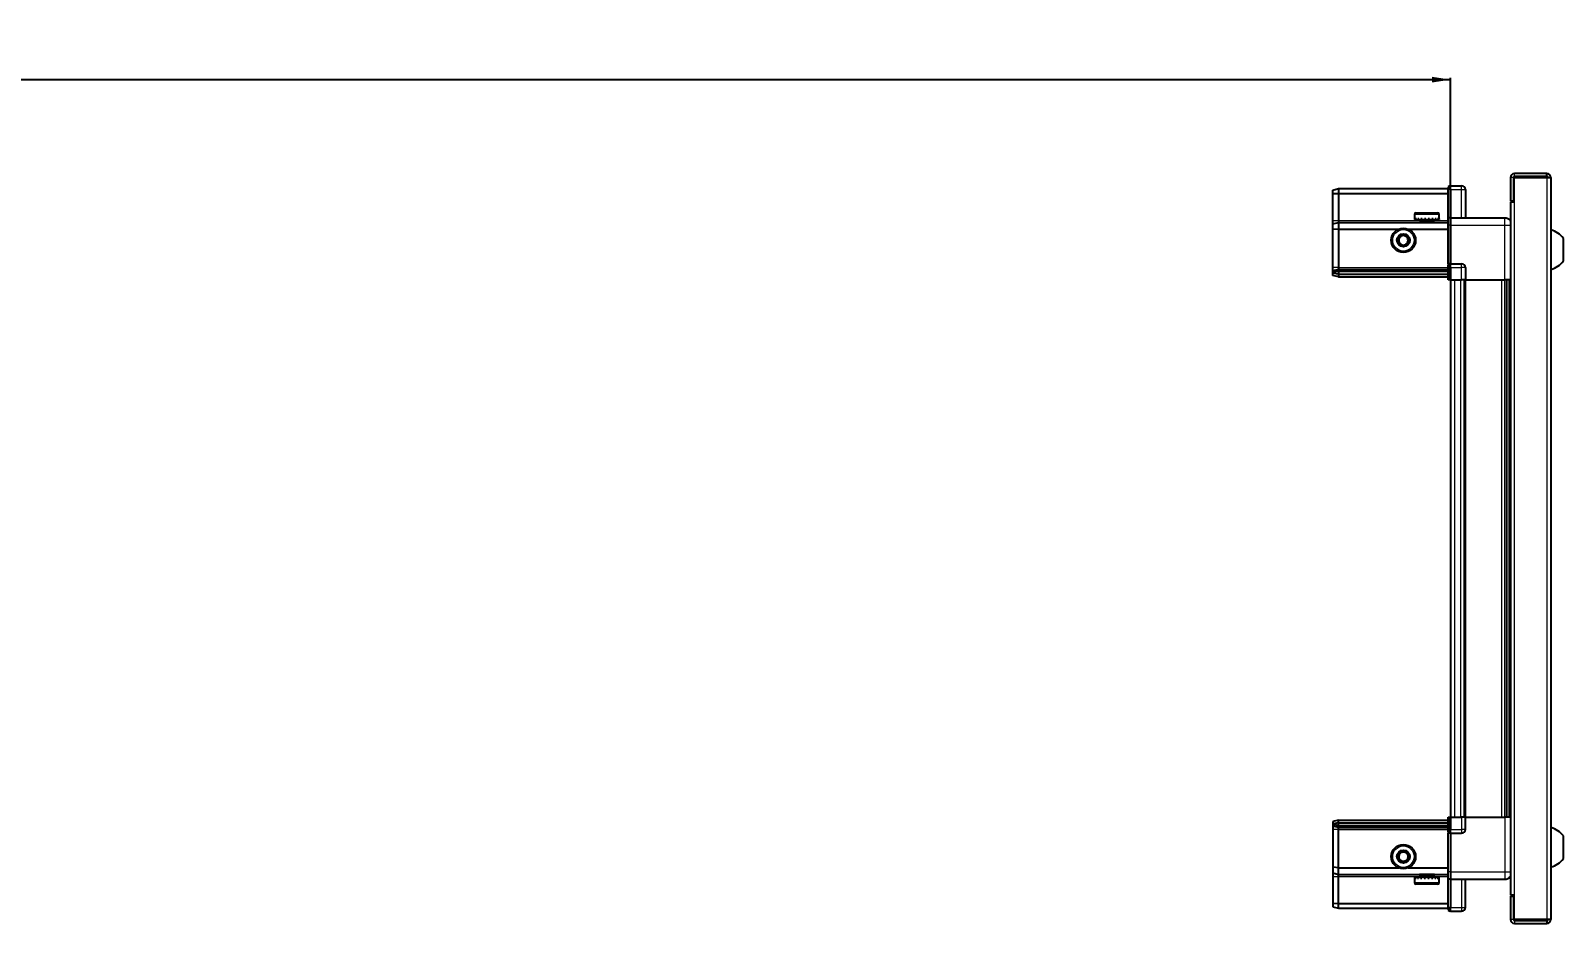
# Model space of a CAD drawing. Header units: millimetres. Extents: x 1021 to 4016, y -989 to 1486.
# Drawn here: x 2640 to 3455, y 943 to 1418 of the extents above; entities that cross this region are included whole.
import ezdxf

# ---------------------------------------------------------------- set-up
doc = ezdxf.new("R2010")
doc.units = ezdxf.units.MM
doc.layers.add('FORMAT', color=7, linetype='Continuous')
doc.styles.add('SLDTEXTSTYLE0', font='TXT', dxfattribs={"width": 0.75})
doc.dimstyles.new('SLDDIMSTYLE0', dxfattribs={"dimtxt": 20, "dimasz": 10, "dimexe": 0, "dimexo": 0.0625, "dimgap": 5, "dimtad": 2, "dimdec": 1, "dimrnd": 1e-09, "dimzin": 12, "dimdsep": 46, "dimtxsty": 'SLDTEXTSTYLE0', "dimsah": 1, "dimcen": 0.09, "dimadec": 0, "dimazin": 3, "dimtfac": 1, "dimtofl": 0, "dimtmove": 0, "dimatfit": 3, "dimfxl": 0, "dimfrac": 2, "dimtolj": 1, "dimtzin": 12, "dimarcsym": 0})

# ---------------------------------------------------------------- blocks, each defined once
blk = doc.blocks.new('_D_4')
at = {"layer": 'FORMAT'}
for p, q in [((1695.13, 1285.67), (1695.13, 1393.16)), ((1695.13, 1392.16), (3395.13, 1392.16)), ((3395.13, 1285.67), (3395.13, 1393.16))]:
    blk.add_line(p, q, dxfattribs=at)
for points in [[(1695.13, 1392.16), (1705.13, 1390.63), (1705.13, 1393.7)], [(3395.13, 1392.16), (3385.13, 1393.7), (3385.13, 1390.63)]]:
    blk.add_solid(points, dxfattribs=at)
at = {"layer": 'FORMAT', "insert": (2515.58, 1417.95), "char_height": 20, "attachment_point": 1, "style": 'SLDTEXTSTYLE0'}
blk.add_mtext('1700', dxfattribs=at)

msp = doc.modelspace()

# ---------------------------------------------------------------- linework, layer by layer
at = {"color": 7, "linetype": 'Continuous', "lineweight": 25}
for p, q in [((3426.98, 1340.06), (3426.98, 1327.66)), ((3428.48, 1340.06), (3428.48, 1327.66)), ((3428.98, 1327.16), (3428.98, 1340.06)), ((3428.98, 1340.06), (3446.38, 1340.06)), ((3446.38, 1342.16), (3429.08, 1342.16)), ((3446.38, 1340.66), (3429.08, 1340.66)), ((3446.38, 1340.66), (3446.38, 1342.16)), ((3446.38, 1340.06), (3448.48, 1340.06)), ((3448.48, 1340.06), (3448.48, 945.26)), ((3332.48, 1333.36), (3335.48, 1334.16)), ((3332.48, 1331.51), (3332.48, 1333.36)), ((3332.48, 1331.51), (3335.48, 1331.66)), ((3332.48, 1317.16), (3332.48, 1331.51)), ((3335.48, 1334.16), (3335.48, 1331.66)), ((3335.48, 1334.16), (3393.78, 1334.16)), ((3335.48, 1331.66), (3335.48, 1317.16)), ((3335.48, 1331.66), (3393.78, 1331.66)), ((3394.65, 1335.66), (3393.78, 1335.16)), ((3394.65, 1335.66), (3393.78, 1335.16)), ((3393.78, 1335.16), (3393.78, 1333.66)), ((3393.78, 1318.86), (3393.78, 1333.66)), ((3394.98, 1335.66), (3394.65, 1335.66)), ((3394.98, 1335.66), (3394.65, 1335.66)), ((3394.98, 1335.66), (3394.98, 1335.66)), ((3394.98, 1333.66), (3394.98, 1335.66)), ((3394.98, 1335.66), (3400.98, 1335.66)), ((3394.98, 1333.66), (3394.98, 1318.86)), ((3402.98, 1333.66), (3402.98, 1318.66)), ((3376.78, 1321.36), (3388.18, 1321.36)), ((3426.88, 1327.16), (3426.88, 958.16)), ((3426.88, 1327.16), (3428.98, 1327.16)), ((3426.98, 1327.66), (3428.48, 1327.66)), ((3332.48, 1315.36), (3332.48, 1317.16)), ((3332.48, 1315.36), (3335.48, 1316.16)), ((3332.48, 1312.33), (3332.48, 1315.36)), ((3335.48, 1317.16), (3335.48, 1316.16)), ((3335.48, 1316.16), (3335.48, 1312.66)), ((3335.48, 1316.16), (3393.78, 1316.16)), ((3375.98, 1320.56), (3375.98, 1317.66)), ((3375.98, 1317.66), (3376.02, 1317.66)), ((3376.14, 1318.16), (3376.02, 1318.16)), ((3376.02, 1318.16), (3376.02, 1317.66)), ((3376.02, 1317.66), (3376.14, 1317.66)), ((3376.14, 1318.16), (3376.14, 1317.66)), ((3376.14, 1317.66), (3376.55, 1317.66)), ((3376.89, 1318.16), (3376.55, 1318.16)), ((3376.55, 1318.16), (3376.55, 1317.66)), ((3376.55, 1317.66), (3376.89, 1317.66)), ((3376.89, 1318.16), (3376.89, 1317.66)), ((3376.89, 1317.66), (3377.66, 1317.66)), ((3378.19, 1318.16), (3377.66, 1318.16)), ((3377.66, 1318.16), (3377.66, 1317.66)), ((3377.66, 1317.66), (3378.19, 1317.66)), ((3378.08, 1317.66), (3378.08, 1317.56)), ((3378.08, 1317.56), (3386.88, 1317.56)), ((3378.19, 1318.16), (3378.19, 1317.66)), ((3378.19, 1317.66), (3379.25, 1317.66)), ((3378.48, 1317.16), (3379.17, 1316.68)), ((3378.48, 1317.16), (3386.48, 1317.16)), ((3379.17, 1316.68), (3378.48, 1316.2)), ((3378.48, 1316.2), (3378.48, 1316.16)), ((3378.48, 1316.2), (3386.48, 1316.2)), ((3379.17, 1316.68), (3385.79, 1316.68)), ((3379.91, 1318.16), (3379.25, 1318.16)), ((3379.25, 1318.16), (3379.25, 1317.66)), ((3379.25, 1317.66), (3379.91, 1317.66)), ((3379.91, 1318.16), (3379.91, 1317.66)), ((3379.91, 1317.66), (3381.15, 1317.66)), ((3381.88, 1318.16), (3381.15, 1318.16)), ((3381.15, 1318.16), (3381.15, 1317.66)), ((3381.15, 1317.66), (3381.58, 1317.66)), ((3381.58, 1318.16), (3381.58, 1317.66)), ((3381.88, 1318.16), (3381.88, 1317.66)), ((3381.88, 1317.66), (3383.18, 1317.66)), ((3383.9, 1318.16), (3383.18, 1318.16)), ((3383.18, 1318.16), (3383.18, 1317.66)), ((3383.45, 1318.16), (3383.45, 1317.66)), ((3383.45, 1317.66), (3383.9, 1317.66)), ((3383.9, 1318.16), (3383.9, 1317.66)), ((3383.9, 1317.66), (3385.14, 1317.66)), ((3385.8, 1318.16), (3385.14, 1318.16)), ((3385.14, 1318.16), (3385.14, 1317.66)), ((3385.14, 1317.66), (3385.8, 1317.66)), ((3385.79, 1316.68), (3386.48, 1317.16)), ((3386.48, 1316.2), (3385.79, 1316.68)), ((3385.8, 1318.16), (3385.8, 1317.66)), ((3385.8, 1317.66), (3386.84, 1317.66)), ((3386.48, 1316.16), (3386.48, 1316.2)), ((3387.36, 1318.16), (3386.84, 1318.16)), ((3386.84, 1318.16), (3386.84, 1317.66)), ((3386.84, 1317.66), (3387.36, 1317.66)), ((3386.88, 1317.56), (3386.88, 1317.66)), ((3387.36, 1318.16), (3387.36, 1317.66)), ((3387.36, 1317.66), (3388.12, 1317.66)), ((3388.45, 1318.16), (3388.12, 1318.16)), ((3388.12, 1318.16), (3388.12, 1317.66)), ((3388.12, 1317.66), (3388.45, 1317.66)), ((3388.45, 1318.16), (3388.45, 1317.66)), ((3388.45, 1317.66), (3388.84, 1317.66)), ((3388.95, 1318.16), (3388.84, 1318.16)), ((3388.84, 1318.16), (3388.84, 1317.66)), ((3388.84, 1317.66), (3388.95, 1317.66)), ((3388.95, 1318.16), (3388.95, 1317.66)), ((3388.95, 1317.66), (3388.98, 1317.66)), ((3388.98, 1317.66), (3388.98, 1320.56)), ((3393.78, 1318.66), (3393.78, 1318.86)), ((3394.98, 1318.66), (3393.78, 1318.66)), ((3393.78, 1314.66), (3393.78, 1318.66)), ((3393.78, 1294.36), (3393.78, 1314.66)), ((3394.98, 1318.86), (3394.98, 1318.66)), ((3394.98, 1318.66), (3394.98, 1314.66)), ((3394.98, 1318.66), (3423.98, 1318.66)), ((3394.98, 1314.66), (3394.98, 1294.36)), ((3335.48, 1312.66), (3332.48, 1312.33)), ((3332.48, 1292.16), (3332.48, 1312.33)), ((3335.48, 1312.66), (3335.48, 1292.16)), ((3335.48, 1312.66), (3367.48, 1312.66)), ((3372.48, 1312.66), (3393.78, 1312.66)), ((3455.08, 1295.66), (3455.08, 1307.66)), ((3332.48, 1290.36), (3332.48, 1292.16)), ((3335.48, 1291.16), (3332.48, 1290.36)), ((3332.48, 1289.62), (3332.48, 1290.36)), ((3335.48, 1290.16), (3332.48, 1289.62)), ((3332.48, 1289.12), (3332.48, 1289.62)), ((3335.48, 1288.66), (3332.48, 1289.12)), ((3332.48, 1287.97), (3332.48, 1289.12)), ((3335.48, 1292.16), (3335.48, 1291.16)), ((3335.48, 1291.16), (3335.48, 1290.16)), ((3335.48, 1291.16), (3393.78, 1291.16)), ((3335.48, 1290.16), (3393.78, 1290.16)), ((3335.48, 1290.16), (3335.48, 1288.66)), ((3335.48, 1288.66), (3335.48, 1287.16)), ((3335.48, 1288.66), (3393.78, 1288.66)), ((3393.78, 1294.16), (3393.78, 1294.36)), ((3394.98, 1294.16), (3393.78, 1294.16)), ((3393.78, 1294.16), (3393.78, 1293.49)), ((3393.78, 1285.66), (3393.78, 1293.49)), ((3394.65, 1292.16), (3394.65, 1285.66)), ((3394.98, 1294.36), (3394.98, 1294.16)), ((3394.98, 1292.16), (3394.98, 1294.16)), ((3394.98, 1294.16), (3400.98, 1294.16)), ((3394.98, 1292.16), (3394.98, 1294.16)), ((3394.98, 1292.16), (3394.98, 1285.66)), ((3402.98, 1292.16), (3402.98, 1285.66)), ((3335.48, 1287.16), (3332.48, 1287.97)), ((3335.48, 1287.16), (3393.78, 1287.16)), ((3394.65, 1285.66), (3393.78, 1285.66)), ((3394.98, 1285.66), (3394.65, 1285.66)), ((3394.98, 1285.66), (3400.98, 1285.66)), ((3395.13, 1285.66), (3395.13, 999.66)), ((3402.98, 1285.66), (3400.98, 1285.66)), ((3402.33, 1285.66), (3402.33, 999.66)), ((3402.98, 1285.66), (3423.98, 1285.66)), ((3425.01, 999.66), (3425.01, 1285.66)), ((3425.04, 999.66), (3425.04, 1285.66)), ((3426.83, 1285.66), (3426.83, 999.66)), ((3335.48, 998.16), (3332.48, 997.36)), ((3332.48, 997.36), (3332.48, 996.21)), ((3335.48, 996.66), (3332.48, 996.21)), ((3332.48, 996.21), (3332.48, 995.71)), ((3335.48, 995.16), (3332.48, 995.71)), ((3332.48, 995.71), (3332.48, 994.97)), ((3335.48, 994.16), (3332.48, 994.97)), ((3332.48, 994.97), (3332.48, 993.16)), ((3335.48, 996.66), (3335.48, 998.16)), ((3335.48, 998.16), (3393.78, 998.16)), ((3335.48, 995.16), (3335.48, 996.66)), ((3335.48, 996.66), (3393.78, 996.66)), ((3335.48, 995.16), (3393.78, 995.16)), ((3335.48, 994.16), (3335.48, 995.16)), ((3393.78, 991.84), (3393.78, 999.66)), ((3393.78, 999.66), (3394.65, 999.66)), ((3394.65, 999.66), (3394.65, 999.66)), ((3394.65, 999.66), (3394.65, 993.16)), ((3394.98, 999.66), (3394.65, 999.66)), ((3394.98, 999.66), (3394.98, 993.16)), ((3394.98, 999.66), (3394.98, 999.66)), ((3394.98, 999.66), (3394.98, 993.16)), ((3394.98, 999.66), (3400.98, 999.66)), ((3402.98, 999.66), (3400.98, 999.66)), ((3402.98, 993.16), (3402.98, 999.66)), ((3402.98, 999.66), (3423.98, 999.66)), ((3332.48, 993.16), (3332.48, 973)), ((3335.48, 994.16), (3393.78, 994.16)), ((3335.48, 993.16), (3335.48, 994.16)), ((3335.48, 972.66), (3335.48, 993.16)), ((3393.78, 991.84), (3393.78, 991.16)), ((3394.98, 991.16), (3393.78, 991.16)), ((3393.78, 990.96), (3393.78, 991.16)), ((3393.78, 970.66), (3393.78, 990.96)), ((3394.98, 991.16), (3394.98, 993.16)), ((3394.98, 991.16), (3394.98, 990.96)), ((3394.98, 991.16), (3400.98, 991.16)), ((3394.98, 990.96), (3394.98, 970.66)), ((3455.08, 977.66), (3455.08, 989.66)), ((3335.48, 972.66), (3332.48, 973)), ((3332.48, 973), (3332.48, 969.97)), ((3335.48, 972.66), (3367.48, 972.66)), ((3335.48, 969.16), (3335.48, 972.66)), ((3372.48, 972.66), (3393.78, 972.66)), ((3393.78, 966.66), (3393.78, 970.66)), ((3394.98, 970.66), (3394.98, 966.66)), ((3332.48, 969.97), (3335.48, 969.16)), ((3332.48, 969.97), (3332.48, 968.16)), ((3332.48, 968.16), (3332.48, 953.82)), ((3335.48, 969.16), (3393.78, 969.16)), ((3335.48, 968.16), (3335.48, 969.16)), ((3335.48, 953.66), (3335.48, 968.16)), ((3375.98, 967.66), (3375.98, 964.76)), ((3376, 967.66), (3375.98, 967.66)), ((3376, 967.16), (3376, 967.66)), ((3376.1, 967.66), (3376, 967.66)), ((3376, 967.16), (3376.1, 967.16)), ((3376.1, 967.16), (3376.1, 967.66)), ((3376.47, 967.66), (3376.1, 967.66)), ((3376.47, 967.16), (3376.47, 967.66)), ((3376.79, 967.66), (3376.47, 967.66)), ((3376.47, 967.16), (3376.79, 967.16)), ((3388.18, 963.96), (3376.78, 963.96)), ((3376.79, 967.16), (3376.79, 967.66)), ((3377.53, 967.66), (3376.79, 967.66)), ((3377.53, 967.16), (3377.53, 967.66)), ((3378.04, 967.66), (3377.53, 967.66)), ((3377.53, 967.16), (3378.04, 967.16)), ((3378.04, 967.16), (3378.04, 967.66)), ((3379.07, 967.66), (3378.04, 967.66)), ((3378.08, 967.76), (3378.08, 967.66)), ((3386.88, 967.76), (3378.08, 967.76)), ((3378.48, 969.16), (3378.48, 969.13)), ((3378.48, 969.13), (3379.17, 968.65)), ((3386.48, 969.13), (3378.48, 969.13)), ((3379.17, 968.65), (3378.48, 968.16)), ((3386.48, 968.16), (3378.48, 968.16)), ((3379.07, 967.16), (3379.07, 967.66)), ((3379.72, 967.66), (3379.07, 967.66)), ((3379.07, 967.16), (3379.72, 967.16)), ((3385.79, 968.65), (3379.17, 968.65)), ((3379.72, 967.16), (3379.72, 967.66)), ((3380.95, 967.66), (3379.72, 967.66)), ((3380.95, 967.16), (3380.95, 967.66)), ((3381.44, 967.66), (3380.95, 967.66)), ((3380.95, 967.16), (3381.68, 967.16)), ((3381.44, 967.16), (3381.44, 967.66)), ((3381.68, 967.16), (3381.68, 967.66)), ((3382.98, 967.66), (3381.68, 967.66)), ((3382.98, 967.16), (3382.98, 967.66)), ((3382.98, 967.16), (3383.71, 967.16)), ((3383.31, 967.16), (3383.31, 967.66)), ((3383.71, 967.66), (3383.31, 967.66)), ((3383.71, 967.16), (3383.71, 967.66)), ((3384.95, 967.66), (3383.71, 967.66)), ((3384.95, 967.16), (3384.95, 967.66)), ((3385.62, 967.66), (3384.95, 967.66)), ((3384.95, 967.16), (3385.62, 967.16)), ((3385.62, 967.16), (3385.62, 967.66)), ((3386.69, 967.66), (3385.62, 967.66)), ((3385.79, 968.65), (3386.48, 969.13)), ((3386.48, 968.16), (3385.79, 968.65)), ((3386.48, 969.13), (3386.48, 969.16)), ((3386.69, 967.16), (3386.69, 967.66)), ((3387.23, 967.66), (3386.69, 967.66)), ((3386.69, 967.16), (3387.23, 967.16)), ((3386.88, 967.66), (3386.88, 967.76)), ((3387.23, 967.16), (3387.23, 967.66)), ((3388.02, 967.66), (3387.23, 967.66)), ((3388.02, 967.16), (3388.02, 967.66)), ((3388.37, 967.66), (3388.02, 967.66)), ((3388.02, 967.16), (3388.37, 967.16)), ((3388.37, 967.16), (3388.37, 967.66)), ((3388.8, 967.66), (3388.37, 967.66)), ((3388.8, 967.16), (3388.8, 967.66)), ((3388.93, 967.66), (3388.8, 967.66)), ((3388.8, 967.16), (3388.93, 967.16)), ((3388.93, 967.16), (3388.93, 967.66)), ((3388.98, 967.66), (3388.93, 967.66)), ((3388.98, 964.76), (3388.98, 967.66)), ((3394.98, 966.66), (3393.78, 966.66)), ((3393.78, 966.46), (3393.78, 966.66)), ((3393.78, 951.66), (3393.78, 966.46)), ((3394.98, 966.66), (3394.98, 966.46)), ((3394.98, 966.66), (3423.98, 966.66)), ((3394.98, 966.46), (3394.98, 951.66)), ((3394.98, 966.46), (3394.98, 951.66)), ((3402.98, 951.66), (3402.98, 966.66)), ((3428.98, 958.16), (3426.88, 958.16)), ((3426.98, 957.66), (3426.98, 945.26)), ((3426.98, 957.66), (3428.48, 957.66)), ((3428.48, 957.66), (3428.48, 945.26)), ((3428.98, 945.26), (3428.98, 958.16)), ((3332.48, 953.82), (3335.48, 953.66)), ((3332.48, 953.82), (3332.48, 951.97)), ((3332.48, 951.97), (3335.48, 951.16)), ((3335.48, 953.66), (3393.78, 953.66)), ((3335.48, 951.16), (3335.48, 953.66)), ((3335.48, 951.16), (3393.78, 951.16)), ((3393.78, 951.66), (3393.78, 950.16)), ((3393.78, 950.16), (3394.65, 949.66)), ((3394.98, 949.66), (3394.65, 949.66)), ((3394.98, 949.66), (3394.98, 951.66)), ((3394.98, 949.66), (3400.98, 949.66)), ((3446.38, 945.26), (3428.98, 945.26)), ((3429.08, 944.66), (3446.38, 944.66)), ((3429.08, 943.16), (3446.38, 943.16)), ((3448.48, 945.26), (3446.38, 945.26)), ((3446.38, 944.66), (3446.38, 943.16))]:
    msp.add_line(p, q, dxfattribs=at)
at = {"color": 8, "linetype": 'Continuous', "lineweight": 18}
for p, q in [((3428.48, 1340.06), (3426.98, 1340.06)), ((3429.08, 1340.66), (3429.08, 1342.16)), ((3446.38, 1340.06), (3446.38, 945.26)), ((3394.98, 1333.66), (3393.78, 1333.66)), ((3394.98, 1333.66), (3400.98, 1333.66)), ((3400.98, 1333.66), (3400.98, 1335.66)), ((3400.98, 1333.66), (3402.98, 1333.66)), ((3400.98, 1318.66), (3400.98, 1333.66)), ((3428.98, 1327.16), (3428.98, 958.16)), ((3332.48, 1317.16), (3335.48, 1317.16)), ((3335.48, 1317.16), (3378.48, 1317.16)), ((3375.98, 1320.56), (3388.98, 1320.56)), ((3386.48, 1317.16), (3393.78, 1317.16)), ((3393.78, 1318.86), (3394.98, 1318.86)), ((3394.98, 1314.66), (3393.78, 1314.66)), ((3394.98, 1314.66), (3423.98, 1314.66)), ((3423.98, 1285.66), (3423.98, 1314.66)), ((3335.48, 1292.16), (3332.48, 1292.16)), ((3335.48, 1292.16), (3393.78, 1292.16)), ((3393.78, 1294.36), (3394.98, 1294.36)), ((3394.98, 1292.16), (3394.65, 1292.16)), ((3394.98, 1292.16), (3400.98, 1292.16)), ((3400.98, 1292.16), (3400.98, 1294.16)), ((3402.98, 1292.16), (3400.98, 1292.16)), ((3400.98, 1285.66), (3400.98, 1292.16)), ((3397.13, 1285.66), (3397.13, 999.66)), ((3400.33, 1285.66), (3400.33, 999.66)), ((3402.98, 1285.66), (3402.98, 999.66)), ((3422.39, 999.66), (3422.39, 1285.66)), ((3423.8, 1285.66), (3423.8, 999.66)), ((3426.25, 999.66), (3426.25, 1285.66)), ((3394.98, 999.66), (3394.65, 999.66)), ((3400.98, 999.66), (3400.98, 993.16)), ((3423.98, 999.66), (3423.98, 970.66)), ((3335.48, 993.16), (3332.48, 993.16)), ((3335.48, 993.16), (3393.78, 993.16)), ((3394.98, 990.96), (3393.78, 990.96)), ((3394.98, 993.16), (3394.65, 993.16)), ((3394.98, 993.16), (3400.98, 993.16)), ((3402.98, 993.16), (3400.98, 993.16)), ((3400.98, 993.16), (3400.98, 991.16)), ((3394.98, 970.66), (3393.78, 970.66)), ((3394.98, 970.66), (3423.98, 970.66)), ((3332.48, 968.16), (3335.48, 968.16)), ((3335.48, 968.16), (3378.48, 968.16)), ((3388.98, 964.76), (3375.98, 964.76)), ((3386.48, 968.16), (3393.78, 968.16)), ((3394.98, 966.46), (3393.78, 966.46)), ((3400.98, 966.66), (3400.98, 951.66)), ((3394.98, 951.66), (3393.78, 951.66)), ((3394.98, 951.66), (3400.98, 951.66)), ((3400.98, 951.66), (3402.98, 951.66)), ((3400.98, 951.66), (3400.98, 949.66)), ((3428.48, 945.26), (3426.98, 945.26)), ((3429.08, 944.66), (3429.08, 943.16))]:
    msp.add_line(p, q, dxfattribs=at)
at = {"color": 7, "linetype": 'Continuous', "lineweight": 25}
for centre, radius in [((3369.98, 1306.66), 6.5), ((3369.98, 1306.66), 3.46), ((3369.98, 978.66), 6.5), ((3369.98, 978.66), 3.46)]:
    msp.add_circle(centre, radius, dxfattribs=at)
at = {"color": 8, "linetype": 'Continuous', "lineweight": 18}
for centre in [(3369.98, 1306.66), (3369.98, 978.66)]:
    msp.add_circle(centre, 5.7, dxfattribs=at)
at = {"color": 7, "linetype": 'Continuous', "lineweight": 25}
for centre, radius, start, end in [((3429.08, 1340.06), 2.1, 90, 180), ((3429.08, 1340.06), 0.6, 90, 180), ((3446.38, 1340.06), 2.1, 0, 90), ((3446.38, 1340.06), 0.6, 0, 90), ((3400.98, 1333.66), 2, 360, 90), ((3376.78, 1320.56), 0.8, 90, 180), ((3388.18, 1320.56), 0.8, 0, 90), ((3378.08, 1317.16), 0.4, 0, 90), ((3386.88, 1317.16), 0.4, 90, 180), ((3369.98, 1306.66), 2.5, 120.74103, 180.74103), ((3369.98, 1306.66), 2.5, 180.74103, 240.74103), ((3369.98, 1306.66), 2.5, 60.74103, 120.74103), ((3369.98, 1306.66), 2.5, 0.74103, 60.74103), ((3369.98, 1306.66), 2.5, 300.74103, 0.74103), ((3445.46, 1300.64), 11.91, 36.1266, 75.29965), ((3369.98, 1306.66), 2.5, 240.74103, 300.74103), ((3400.98, 1292.16), 2, 0, 90), ((3445.46, 1302.69), 11.91, 284.70035, 323.8734), ((3400.98, 993.16), 2, 270, 0), ((3445.46, 982.64), 11.91, 36.1266, 75.29965), ((3369.98, 978.66), 2.5, 155.91157, 215.91157), ((3369.98, 978.66), 2.5, 95.91157, 155.91157), ((3369.98, 978.66), 2.5, 35.91157, 95.91157), ((3369.98, 978.66), 2.5, 335.91157, 35.91157), ((3369.98, 978.66), 2.5, 215.91157, 275.91157), ((3369.98, 978.66), 2.5, 275.91157, 335.91157), ((3445.46, 984.69), 11.91, 284.70035, 323.8734), ((3376.78, 964.76), 0.8, 180, 270), ((3378.08, 968.16), 0.4, 270, 360), ((3386.88, 968.16), 0.4, 180, 270), ((3388.18, 964.76), 0.8, 270, 360), ((3400.98, 951.66), 2, 270, 0), ((3429.08, 945.26), 2.1, 180, 270), ((3429.08, 945.26), 0.6, 180, 270), ((3446.38, 945.26), 0.6, 270, 0), ((3446.38, 945.26), 2.1, 270, 0)]:
    msp.add_arc(centre, radius, start, end, dxfattribs=at)
for centre, start_param, end_param in [((3391.19, 1292.16), 0, 0.722734), ((3391.19, 993.16), 5.560451, 6.283185)]:
    msp.add_ellipse(centre, major_axis=(3.46, 0), ratio=0.57735, start_param=start_param, end_param=end_param, dxfattribs=at)
for points, knots in [([(3423.98, 1318.66), (3424.42, 1318.62), (3425.1, 1318.55), (3425.91, 1318.11), (3426.47, 1317.67), (3426.75, 1317.3), (3426.88, 1317.12)], [0, 0, 0, 0, 0.384298, 0.591173, 0.802437, 1, 1, 1, 1]), ([(3367.46, 1308.07), (3367.91, 1308.34), (3368.74, 1308.83), (3369.56, 1309.32), (3369.95, 1309.55)], [0, 0, 0, 0, 0.534686, 1, 1, 1, 1]), ([(3367.5, 1305.19), (3367.5, 1305.31), (3367.49, 1305.91), (3367.48, 1306.91), (3367.47, 1307.73), (3367.46, 1308.07)], [0, 0, 0, 0, 0.1331247, 0.6370994, 1, 1, 1, 1]), ([(3370.02, 1303.78), (3369.57, 1304.03), (3368.73, 1304.5), (3367.89, 1304.97), (3367.5, 1305.19)], [0, 0, 0, 0, 0.534686, 1, 1, 1, 1]), ([(3369.95, 1309.55), (3370.4, 1309.3), (3371.24, 1308.83), (3372.07, 1308.36), (3372.46, 1308.14)], [0, 0, 0, 0, 0.534686, 1, 1, 1, 1]), ([(3372.5, 1305.25), (3372.06, 1304.99), (3371.23, 1304.5), (3370.4, 1304.01), (3370.02, 1303.78)], [0, 0, 0, 0, 0.534686, 1, 1, 1, 1]), ([(3372.46, 1308.14), (3372.47, 1307.8), (3372.48, 1306.97), (3372.49, 1305.98), (3372.5, 1305.38), (3372.5, 1305.25)], [0, 0, 0, 0, 0.362901, 0.866875, 1, 1, 1, 1]), ([(3426.83, 1285.66), (3426.8, 1285.66), (3426.58, 1285.66), (3425.86, 1285.66), (3424.89, 1285.66), (3424.24, 1285.66), (3423.98, 1285.66)], [0, 0, 0, 0, 0.071707, 0.420979, 0.770251, 1, 1, 1, 1]), ([(3426.83, 999.66), (3426.8, 999.66), (3426.58, 999.66), (3425.86, 999.66), (3424.89, 999.66), (3424.24, 999.66), (3423.98, 999.66)], [0, 0, 0, 0, 0.071707, 0.420979, 0.770251, 1, 1, 1, 1]), ([(3367.11, 978.37), (3367.32, 978.84), (3367.72, 979.72), (3368.11, 980.59), (3368.29, 981)], [0, 0, 0, 0, 0.5346859, 1, 1, 1, 1]), ([(3368.29, 981), (3368.63, 981.04), (3369.45, 981.12), (3370.44, 981.22), (3371.04, 981.29), (3371.16, 981.3)], [0, 0, 0, 0, 0.362901, 0.866875, 1, 1, 1, 1]), ([(3371.16, 981.3), (3371.46, 980.88), (3372.03, 980.1), (3372.59, 979.32), (3372.85, 978.96)], [0, 0, 0, 0, 0.5346859, 1, 1, 1, 1]), ([(3372.85, 978.96), (3372.64, 978.49), (3372.25, 977.61), (3371.86, 976.73), (3371.68, 976.33)], [0, 0, 0, 0, 0.534686, 1, 1, 1, 1]), ([(3368.81, 976.03), (3368.5, 976.45), (3367.94, 977.23), (3367.37, 978.01), (3367.11, 978.37)], [0, 0, 0, 0, 0.534686, 1, 1, 1, 1]), ([(3371.68, 976.33), (3371.55, 976.31), (3370.96, 976.25), (3369.97, 976.15), (3369.15, 976.06), (3368.81, 976.03)], [0, 0, 0, 0, 0.133125, 0.637099, 1, 1, 1, 1]), ([(3423.98, 966.66), (3424.42, 966.71), (3425.1, 966.78), (3425.91, 967.22), (3426.47, 967.66), (3426.75, 968.03), (3426.88, 968.21)], [0, 0, 0, 0, 0.3842982, 0.5911726, 0.8024372, 1, 1, 1, 1])]:
    msp.add_open_spline(points, degree=3, knots=knots, dxfattribs=at)
at = {"color": 8, "linetype": 'Continuous', "lineweight": 18}
for points in [[(3423.98, 1314.66), (3423.98, 1315.19), (3423.98, 1316.24), (3423.98, 1317.56), (3423.98, 1318.48), (3423.98, 1318.6), (3423.98, 1318.66)], [(3423.98, 970.66), (3423.98, 970.14), (3423.98, 969.09), (3423.98, 967.77), (3423.98, 966.84), (3423.98, 966.72), (3423.98, 966.66)]]:
    msp.add_open_spline(points, degree=3, dxfattribs=at)
for points, knots in [([(3423.98, 1314.66), (3424.42, 1314.66), (3425.1, 1314.66), (3425.91, 1314.66), (3426.47, 1314.66), (3426.75, 1314.66), (3426.88, 1314.66)], [0, 0, 0, 0, 0.384298, 0.591173, 0.802437, 1, 1, 1, 1]), ([(3423.98, 970.66), (3424.42, 970.66), (3425.1, 970.66), (3425.91, 970.66), (3426.47, 970.66), (3426.75, 970.66), (3426.88, 970.66)], [0, 0, 0, 0, 0.3842982, 0.5911726, 0.8024372, 1, 1, 1, 1])]:
    msp.add_open_spline(points, degree=3, knots=knots, dxfattribs=at)

# ---------------------------------------------------------------- dimensions: what is measured, and where the dimension line sits
at = {"layer": 'FORMAT'}
dim = msp.add_linear_dim(base=(3395.13, 1392.16), p1=(1695.13, 1285.66), p2=(3395.13, 1285.66), angle=0, dimstyle='SLDDIMSTYLE0', dxfattribs=at)
dim.commit()
dim.dimension.update_dxf_attribs({"geometry": '_D_4', "text_midpoint": (2545.13, 1392.16), "dimtype": 160})

doc.saveas('drawing.dxf')
